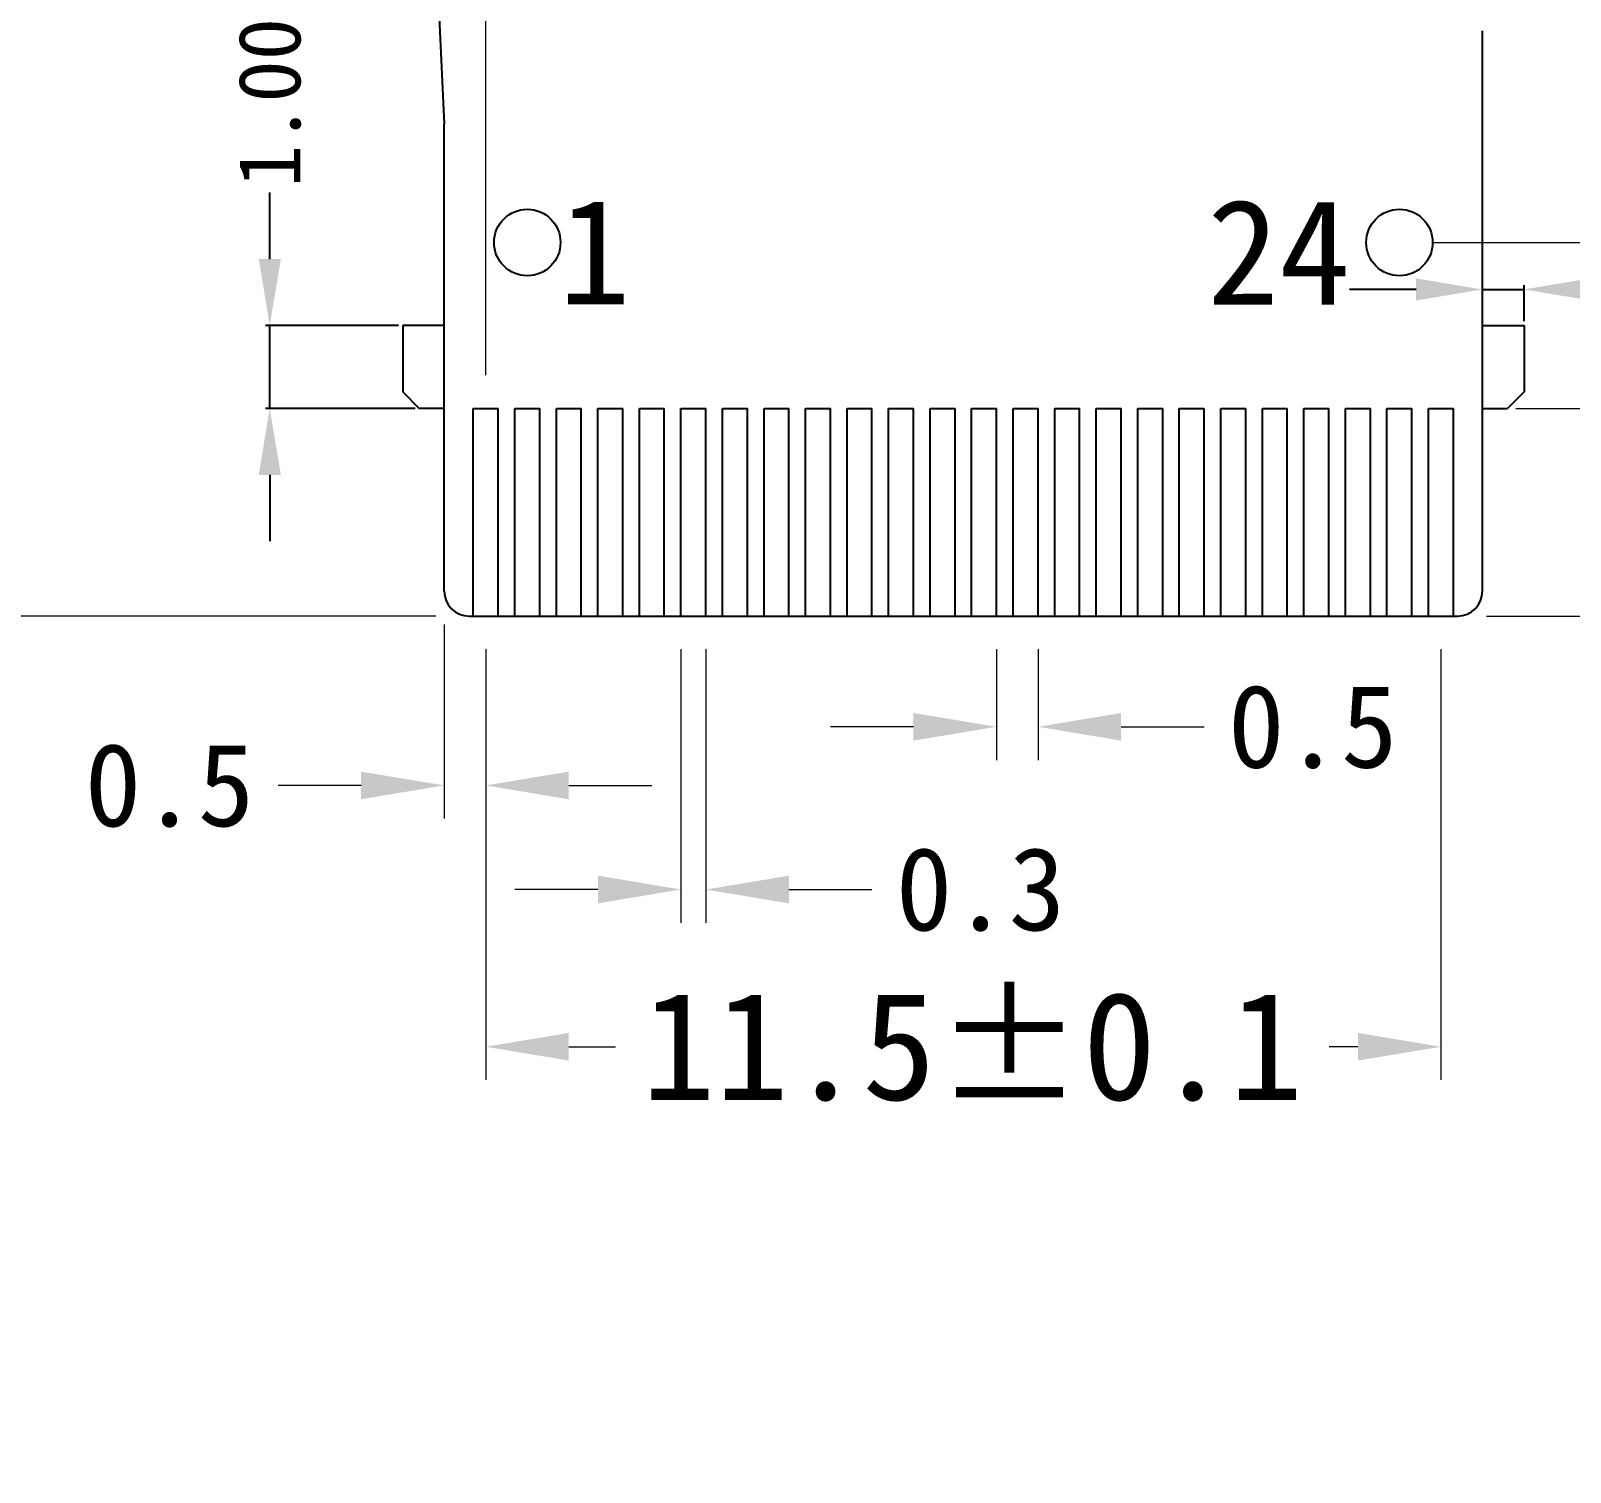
# Model space of a CAD drawing. Header units: millimetres. Extents: x 1186 to 1571, y 291 to 543.
# Drawn here: x 1260.76 to 1279.29, y 383.45 to 400.81 of the extents above; entities that cross this region are included whole.
import ezdxf

# ---------------------------------------------------------------- set-up
doc = ezdxf.new("R2010")
doc.units = ezdxf.units.MM
for name, color, linetype in [('dim', 3, 'Continuous'), ('DWG', 7, 'Continuous'), ('FPC', 30, 'Continuous')]:
    doc.layers.add(name, color=color, linetype=linetype)
doc.styles.get("Standard").update_dxf_attribs({"font": 'txt', "bigfont": 'gbcbig.shx'})
doc.styles.add('TXT', font='TXT')
doc.styles.add('宋体', font='SimSun.ttf')
doc.dimstyles.new('ISO-25$0', dxfattribs={"dimscale": 0.5, "dimtxt": 2, "dimasz": 2, "dimexe": 0.8, "dimexo": 0.8, "dimtad": 0, "dimrnd": 0.01, "dimzin": 9, "dimdsep": 46, "dimtxsty": 'Standard', "dimcen": 2.5, "dimadec": 0, "dimazin": 2, "dimtfac": 1, "dimtofl": 0, "dimtmove": 0, "dimatfit": 0, "dimfxl": 1, "dimlwd": 13, "dimlwe": 13, "dimarcsym": 0})
doc.dimstyles.new('li', dxfattribs={"dimtxt": 0.75, "dimasz": 1, "dimexe": 0.05, "dimexo": 0.05, "dimgap": 0.1, "dimtad": 0, "dimzin": 1, "dimdsep": 46, "dimtxsty": 'TXT', "dimcen": 2.5, "dimclrd": 4, "dimclre": 4, "dimclrt": 4, "dimadec": 0, "dimazin": 0, "dimtfac": 1, "dimtmove": 0, "dimatfit": 3, "dimfxl": 1.25, "dimarcsym": 0})
doc.dimstyles.new('标准', dxfattribs={"dimtxt": 1.8, "dimasz": 1.5, "dimexe": 0.5, "dimexo": 0.4, "dimgap": 0.1, "dimtad": 1, "dimzin": 1, "dimdsep": 46, "dimtxsty": '宋体', "dimblk": 'CLOSEDBLANK', "dimcen": 0.09, "dimclrd": 96, "dimclre": 96, "dimclrt": 3, "dimadec": 0, "dimazin": 0, "dimtfac": 1, "dimtofl": 0, "dimtmove": 0, "dimatfit": 1, "dimldrblk": 'CLOSEDBLANK', "dimfxl": 1, "dimtolj": 1, "dimlwd": 0, "dimlwe": 0, "dimarcsym": 0})

# ---------------------------------------------------------------- blocks, each defined once
blk = doc.blocks.new('*D65')
at = {"color": 7, "lineweight": 13, "transparency": 16777216}
for p, q in [((1238.017, 408.358), (1224.78, 408.358)), ((1225.18, 407.858), (1225.18, 405.662)), ((1225.18, 394.259), (1225.18, 397.307)), ((1265.636, 393.759), (1224.78, 393.759))]:
    blk.add_line(p, q, dxfattribs=at)
at = {"color": 7, "transparency": 16777216}
for points in [[(1225.097, 407.858), (1225.264, 407.858), (1225.18, 408.358)], [(1225.097, 394.259), (1225.264, 394.259), (1225.18, 393.759)]]:
    blk.add_solid(points, dxfattribs=at)
at = {"layer": 'Defpoints', "color": 0, "transparency": 16777216}
for p in [(1238.417, 408.358), (1225.18, 393.759), (1266.036, 393.759)]:
    blk.add_point(p, dxfattribs=at)
at = {"color": 7, "transparency": 16777216, "insert": (1225.18, 401.484), "char_height": 1.25, "attachment_point": 5, "rotation": 90, "style": '宋体'}
blk.add_mtext('14.6±0.3', dxfattribs=at)
blk = doc.blocks.new('*D72')
at = {"color": 7, "lineweight": -2, "transparency": 16777216}
for p, q in [((1278.236, 397.309), (1278.236, 397.743)), ((1278.736, 397.309), (1278.736, 397.743)), ((1277.436, 397.693), (1276.636, 397.693)), ((1278.236, 397.693), (1278.736, 397.693)), ((1279.536, 397.693), (1280.336, 397.693))]:
    blk.add_line(p, q, dxfattribs=at)
at = {"color": 7, "transparency": 16777216}
for points in [[(1277.436, 397.826), (1277.436, 397.56), (1278.236, 397.693)], [(1279.536, 397.826), (1279.536, 397.56), (1278.736, 397.693)]]:
    blk.add_solid(points, dxfattribs=at)
at = {"layer": 'Defpoints', "color": 0, "transparency": 16777216}
for p in [(1278.736, 397.693), (1278.236, 397.259), (1278.736, 397.259)]:
    blk.add_point(p, dxfattribs=at)
at = {"color": 7, "transparency": 16777216, "insert": (1281.456, 397.693), "char_height": 0.75, "attachment_point": 5, "style": '宋体'}
blk.add_mtext('0.50', dxfattribs=at)
blk = doc.blocks.new('*D73')
at = {"color": 7, "lineweight": -2, "transparency": 16777216}
for p, q in [((1263.636, 398.059), (1263.636, 398.859)), ((1265.186, 397.259), (1263.586, 397.259)), ((1263.636, 396.259), (1263.636, 397.259)), ((1265.386, 396.259), (1263.586, 396.259)), ((1263.636, 395.459), (1263.636, 394.659))]:
    blk.add_line(p, q, dxfattribs=at)
at = {"color": 7, "transparency": 16777216}
for points in [[(1263.503, 398.059), (1263.77, 398.059), (1263.636, 397.259)], [(1263.503, 395.459), (1263.77, 395.459), (1263.636, 396.259)]]:
    blk.add_solid(points, dxfattribs=at)
at = {"layer": 'Defpoints', "color": 0, "transparency": 16777216}
for p in [(1265.236, 397.259), (1263.636, 396.259), (1265.436, 396.259)]:
    blk.add_point(p, dxfattribs=at)
at = {"color": 7, "transparency": 16777216, "insert": (1263.636, 399.943), "char_height": 0.75, "attachment_point": 5, "rotation": 90, "style": '宋体'}
blk.add_mtext('1.00', dxfattribs=at)
blk = doc.blocks.new('*D74')
at = {"color": 7, "lineweight": 13, "transparency": 16777216}
for p, q in [((1284.434, 397.259), (1284.434, 398.259)), ((1278.636, 396.259), (1284.834, 396.259)), ((1278.286, 393.759), (1284.834, 393.759)), ((1284.434, 392.759), (1284.434, 391.409))]:
    blk.add_line(p, q, dxfattribs=at)
at = {"color": 7, "transparency": 16777216}
for points in [[(1284.267, 397.259), (1284.6, 397.259), (1284.434, 396.259)], [(1284.267, 392.759), (1284.6, 392.759), (1284.434, 393.759)]]:
    blk.add_solid(points, dxfattribs=at)
at = {"layer": 'Defpoints', "color": 0, "transparency": 16777216}
for p in [(1278.236, 396.259), (1277.886, 393.759), (1284.434, 393.759)]:
    blk.add_point(p, dxfattribs=at)
at = {"color": 7, "transparency": 16777216, "insert": (1284.434, 387.205), "char_height": 1.4, "attachment_point": 5, "rotation": 90, "style": '宋体'}
blk.add_mtext('2.5±0.2', dxfattribs=at)
blk = doc.blocks.new('*D75')
at = {"color": 7, "lineweight": 0, "transparency": 16777216}
for p, q in [((1289.058, 399.259), (1289.058, 400.259)), ((1277.636, 398.259), (1289.558, 398.259)), ((1278.336, 393.759), (1289.558, 393.759)), ((1289.058, 392.759), (1289.058, 383.446))]:
    blk.add_line(p, q, dxfattribs=at)
at = {"color": 7, "transparency": 16777216}
for points in [[(1288.891, 399.259), (1289.224, 399.259), (1289.058, 398.259)], [(1288.891, 392.759), (1289.224, 392.759), (1289.058, 393.759)]]:
    blk.add_solid(points, dxfattribs=at)
at = {"layer": 'Defpoints', "color": 0, "transparency": 16777216}
for p in [(1277.236, 398.259), (1277.936, 393.759), (1289.058, 393.759)]:
    blk.add_point(p, dxfattribs=at)
at = {"color": 7, "transparency": 16777216, "insert": (1288.257, 387.603), "char_height": 1.3, "attachment_point": 5, "rotation": 90, "style": '宋体'}
blk.add_mtext('\\A1;4.50%%P0.1', dxfattribs=at)
blk = doc.blocks.new('_ClosedBlank')
at = {"color": 0, "linetype": 'ByBlock', "lineweight": -2}
for p, q in [((-1, 0.167), (0, 0)), ((-1, 0.167), (-1, -0.167)), ((0, 0), (-1, -0.167))]:
    blk.add_line(p, q, dxfattribs=at)
blk = doc.blocks.new('*D76')
at = {"color": 7, "lineweight": 13, "transparency": 16777216}
for p, q in [((1272.386, 393.359), (1272.386, 392.025)), ((1272.886, 393.359), (1272.886, 392.025)), ((1271.386, 392.425), (1270.386, 392.425)), ((1273.886, 392.425), (1274.886, 392.425))]:
    blk.add_line(p, q, dxfattribs=at)
at = {"color": 7, "transparency": 16777216}
for points in [[(1271.386, 392.591), (1271.386, 392.258), (1272.386, 392.425)], [(1273.886, 392.591), (1273.886, 392.258), (1272.886, 392.425)]]:
    blk.add_solid(points, dxfattribs=at)
at = {"layer": 'Defpoints', "color": 0, "transparency": 16777216}
for p in [(1272.386, 393.759), (1272.886, 393.759), (1272.886, 392.425)]:
    blk.add_point(p, dxfattribs=at)
at = {"color": 7, "transparency": 16777216, "insert": (1276.193, 392.425), "char_height": 1, "attachment_point": 5, "style": '宋体'}
blk.add_mtext('0.5', dxfattribs=at)
blk = doc.blocks.new('*D77')
at = {"color": 7, "lineweight": 13, "transparency": 16777216}
for p, q in [((1268.586, 393.359), (1268.586, 390.065)), ((1268.886, 393.359), (1268.886, 390.065)), ((1267.586, 390.465), (1266.586, 390.465)), ((1269.886, 390.465), (1270.886, 390.465))]:
    blk.add_line(p, q, dxfattribs=at)
at = {"color": 7, "transparency": 16777216}
for points in [[(1267.586, 390.632), (1267.586, 390.298), (1268.586, 390.465)], [(1269.886, 390.632), (1269.886, 390.298), (1268.886, 390.465)]]:
    blk.add_solid(points, dxfattribs=at)
at = {"layer": 'Defpoints', "color": 0, "transparency": 16777216}
for p in [(1268.586, 393.759), (1268.886, 393.759), (1268.886, 390.465)]:
    blk.add_point(p, dxfattribs=at)
at = {"color": 7, "transparency": 16777216, "insert": (1272.193, 390.465), "char_height": 1, "attachment_point": 5, "style": '宋体'}
blk.add_mtext('0.3', dxfattribs=at)
blk = doc.blocks.new('*D78')
at = {"color": 7, "lineweight": 13, "transparency": 16777216}
for p, q in [((1266.236, 393.359), (1266.236, 388.171)), ((1277.736, 393.359), (1277.736, 388.171)), ((1267.236, 388.571), (1267.8, 388.571)), ((1276.736, 388.571), (1276.392, 388.571))]:
    blk.add_line(p, q, dxfattribs=at)
at = {"color": 7, "transparency": 16777216}
for points in [[(1267.236, 388.738), (1267.236, 388.405), (1266.236, 388.571)], [(1276.736, 388.738), (1276.736, 388.405), (1277.736, 388.571)]]:
    blk.add_solid(points, dxfattribs=at)
at = {"layer": 'Defpoints', "color": 0, "transparency": 16777216}
for p in [(1266.236, 393.759), (1277.736, 393.759), (1277.736, 388.571)]:
    blk.add_point(p, dxfattribs=at)
at = {"color": 7, "transparency": 16777216, "insert": (1272.096, 388.571), "char_height": 1.3, "attachment_point": 5, "style": '宋体'}
blk.add_mtext('11.5%%P0.1', dxfattribs=at)
blk = doc.blocks.new('*D79')
at = {"color": 7, "lineweight": 13, "transparency": 16777216}
for p, q in [((1265.736, 393.659), (1265.736, 391.319)), ((1266.236, 393.359), (1266.236, 391.319)), ((1264.736, 391.719), (1263.736, 391.719)), ((1267.236, 391.719), (1268.236, 391.719))]:
    blk.add_line(p, q, dxfattribs=at)
at = {"color": 7, "transparency": 16777216}
for points in [[(1264.736, 391.885), (1264.736, 391.552), (1265.736, 391.719)], [(1267.236, 391.885), (1267.236, 391.552), (1266.236, 391.719)]]:
    blk.add_solid(points, dxfattribs=at)
at = {"layer": 'Defpoints', "color": 0, "transparency": 16777216}
for p in [(1265.736, 394.059), (1266.236, 393.759), (1266.236, 391.719)]:
    blk.add_point(p, dxfattribs=at)
at = {"color": 7, "transparency": 16777216, "insert": (1262.429, 391.719), "char_height": 1, "attachment_point": 5, "style": '宋体'}
blk.add_mtext('0.5', dxfattribs=at)
blk = doc.blocks.new('*D80')
at = {"layer": 'Defpoints', "color": 0, "transparency": 16777216}
for p in [(1238.417, 408.358), (1266.236, 403.451), (1266.236, 396.259)]:
    blk.add_point(p, dxfattribs=at)
at = {"layer": 'dim', "color": 0, "lineweight": 13, "transparency": 16777216}
for p, q in [((1238.417, 407.958), (1238.417, 403.051)), ((1266.236, 396.659), (1266.236, 403.851)), ((1239.417, 403.451), (1246.598, 403.451)), ((1265.236, 403.451), (1254.212, 403.451))]:
    blk.add_line(p, q, dxfattribs=at)
at = {"layer": 'dim', "color": 0, "transparency": 16777216}
for points in [[(1239.417, 403.617), (1239.417, 403.284), (1238.417, 403.451)], [(1265.236, 403.617), (1265.236, 403.284), (1266.236, 403.451)]]:
    blk.add_solid(points, dxfattribs=at)
at = {"layer": 'dim', "color": 0, "transparency": 16777216, "insert": (1250.405, 403.451), "char_height": 1, "attachment_point": 5, "style": '宋体'}
blk.add_mtext('27.82%%p0.3', dxfattribs=at)

msp = doc.modelspace()

# ---------------------------------------------------------------- linework, layer by layer
at = {"color": 24}
for p, q in [((1265.7362, 397.2586), (1265.2362, 397.2587)), ((1265.7362, 397.2586), (1265.2362, 397.2587)), ((1265.2362, 397.2587), (1265.2362, 396.4597)), ((1278.2362, 397.2586), (1278.7362, 397.2587)), ((1278.7362, 397.2587), (1278.7362, 396.4597)), ((1265.2362, 396.4597), (1265.4362, 396.2587)), ((1278.7362, 396.4597), (1278.5362, 396.2587)), ((1265.7362, 396.2586), (1265.4362, 396.2587)), ((1278.2362, 396.2586), (1278.5362, 396.2587))]:
    msp.add_line(p, q, dxfattribs=at)
at = {"layer": 'dim', "color": 30}
for p, q in [((1265.4297, 406.2587), (1265.7362, 399.6836)), ((1278.2362, 397.2586), (1278.2362, 400.8086)), ((1265.7362, 397.2586), (1265.7362, 399.6836)), ((1265.7362, 394.0586), (1265.7362, 397.2586)), ((1278.2362, 394.0586), (1278.2362, 397.2586)), ((1266.0362, 393.7586), (1277.9362, 393.7586))]:
    msp.add_line(p, q, dxfattribs=at)
at = {"layer": 'dim', "color": 2}
for p, q in [((1266.0862, 396.2586), (1266.3862, 396.2586)), ((1266.0862, 393.7586), (1266.0862, 396.2586)), ((1266.0862, 396.2586), (1266.3862, 396.2586)), ((1266.0862, 393.7586), (1266.0862, 396.2586)), ((1266.0862, 396.2586), (1266.3862, 396.2586)), ((1266.0862, 393.7586), (1266.0862, 396.2586)), ((1266.0862, 396.2586), (1266.3862, 396.2586)), ((1266.0862, 393.7586), (1266.0862, 396.2586)), ((1266.3862, 393.7586), (1266.3862, 396.2586)), ((1266.3862, 393.7586), (1266.3862, 396.2586)), ((1266.3862, 393.7586), (1266.3862, 396.2586)), ((1266.3862, 393.7586), (1266.3862, 396.2586)), ((1266.5862, 396.2586), (1266.8862, 396.2586)), ((1266.5862, 393.7586), (1266.5862, 396.2586)), ((1266.5862, 396.2586), (1266.8862, 396.2586)), ((1266.5862, 393.7586), (1266.5862, 396.2586)), ((1266.5862, 396.2586), (1266.8862, 396.2586)), ((1266.5862, 393.7586), (1266.5862, 396.2586)), ((1266.5862, 396.2586), (1266.8862, 396.2586)), ((1266.5862, 393.7586), (1266.5862, 396.2586)), ((1266.8862, 393.7586), (1266.8862, 396.2586)), ((1266.8862, 393.7586), (1266.8862, 396.2586)), ((1266.8862, 393.7586), (1266.8862, 396.2586)), ((1266.8862, 393.7586), (1266.8862, 396.2586)), ((1267.0862, 396.2586), (1267.3862, 396.2586)), ((1267.0862, 393.7586), (1267.0862, 396.2586)), ((1267.0862, 396.2586), (1267.3862, 396.2586)), ((1267.0862, 393.7586), (1267.0862, 396.2586)), ((1267.0862, 396.2586), (1267.3862, 396.2586)), ((1267.0862, 393.7586), (1267.0862, 396.2586)), ((1267.0862, 396.2586), (1267.3862, 396.2586)), ((1267.0862, 393.7586), (1267.0862, 396.2586)), ((1267.3862, 393.7586), (1267.3862, 396.2586)), ((1267.3862, 393.7586), (1267.3862, 396.2586)), ((1267.3862, 393.7586), (1267.3862, 396.2586)), ((1267.3862, 393.7586), (1267.3862, 396.2586)), ((1267.5862, 396.2586), (1267.8862, 396.2586)), ((1267.5862, 393.7586), (1267.5862, 396.2586)), ((1267.5862, 396.2586), (1267.8862, 396.2586)), ((1267.5862, 393.7586), (1267.5862, 396.2586)), ((1267.5862, 396.2586), (1267.8862, 396.2586)), ((1267.5862, 393.7586), (1267.5862, 396.2586)), ((1267.5862, 396.2586), (1267.8862, 396.2586)), ((1267.5862, 393.7586), (1267.5862, 396.2586)), ((1267.8862, 393.7586), (1267.8862, 396.2586)), ((1267.8862, 393.7586), (1267.8862, 396.2586)), ((1267.8862, 393.7586), (1267.8862, 396.2586)), ((1267.8862, 393.7586), (1267.8862, 396.2586)), ((1268.0862, 396.2586), (1268.3862, 396.2586)), ((1268.0862, 393.7586), (1268.0862, 396.2586)), ((1268.0862, 396.2586), (1268.3862, 396.2586)), ((1268.0862, 393.7586), (1268.0862, 396.2586)), ((1268.0862, 396.2586), (1268.3862, 396.2586)), ((1268.0862, 393.7586), (1268.0862, 396.2586)), ((1268.0862, 396.2586), (1268.3862, 396.2586)), ((1268.0862, 393.7586), (1268.0862, 396.2586)), ((1268.3862, 393.7586), (1268.3862, 396.2586)), ((1268.3862, 393.7586), (1268.3862, 396.2586)), ((1268.3862, 393.7586), (1268.3862, 396.2586)), ((1268.3862, 393.7586), (1268.3862, 396.2586)), ((1268.5862, 396.2586), (1268.8862, 396.2586)), ((1268.5862, 393.7586), (1268.5862, 396.2586)), ((1268.5862, 396.2586), (1268.8862, 396.2586)), ((1268.5862, 393.7586), (1268.5862, 396.2586)), ((1268.5862, 396.2586), (1268.8862, 396.2586)), ((1268.5862, 393.7586), (1268.5862, 396.2586)), ((1268.5862, 396.2586), (1268.8862, 396.2586)), ((1268.5862, 393.7586), (1268.5862, 396.2586)), ((1268.8862, 393.7586), (1268.8862, 396.2586)), ((1268.8862, 393.7586), (1268.8862, 396.2586)), ((1268.8862, 393.7586), (1268.8862, 396.2586)), ((1268.8862, 393.7586), (1268.8862, 396.2586)), ((1269.0862, 396.2586), (1269.3862, 396.2586)), ((1269.0862, 393.7586), (1269.0862, 396.2586)), ((1269.0862, 396.2586), (1269.3862, 396.2586)), ((1269.0862, 393.7586), (1269.0862, 396.2586)), ((1269.0862, 396.2586), (1269.3862, 396.2586)), ((1269.0862, 393.7586), (1269.0862, 396.2586)), ((1269.0862, 396.2586), (1269.3862, 396.2586)), ((1269.0862, 393.7586), (1269.0862, 396.2586)), ((1269.3862, 393.7586), (1269.3862, 396.2586)), ((1269.3862, 393.7586), (1269.3862, 396.2586)), ((1269.3862, 393.7586), (1269.3862, 396.2586)), ((1269.3862, 393.7586), (1269.3862, 396.2586)), ((1269.5862, 396.2586), (1269.8862, 396.2586)), ((1269.5862, 393.7586), (1269.5862, 396.2586)), ((1269.5862, 396.2586), (1269.8862, 396.2586)), ((1269.5862, 393.7586), (1269.5862, 396.2586)), ((1269.5862, 396.2586), (1269.8862, 396.2586)), ((1269.5862, 393.7586), (1269.5862, 396.2586)), ((1269.5862, 396.2586), (1269.8862, 396.2586)), ((1269.5862, 393.7586), (1269.5862, 396.2586)), ((1269.8862, 393.7586), (1269.8862, 396.2586)), ((1269.8862, 393.7586), (1269.8862, 396.2586)), ((1269.8862, 393.7586), (1269.8862, 396.2586)), ((1269.8862, 393.7586), (1269.8862, 396.2586)), ((1270.0862, 396.2586), (1270.3862, 396.2586)), ((1270.0862, 393.7586), (1270.0862, 396.2586)), ((1270.0862, 396.2586), (1270.3862, 396.2586)), ((1270.0862, 393.7586), (1270.0862, 396.2586)), ((1270.0862, 396.2586), (1270.3862, 396.2586)), ((1270.0862, 393.7586), (1270.0862, 396.2586)), ((1270.0862, 396.2586), (1270.3862, 396.2586)), ((1270.0862, 393.7586), (1270.0862, 396.2586)), ((1270.3862, 393.7586), (1270.3862, 396.2586)), ((1270.3862, 393.7586), (1270.3862, 396.2586)), ((1270.3862, 393.7586), (1270.3862, 396.2586)), ((1270.3862, 393.7586), (1270.3862, 396.2586)), ((1270.5862, 396.2586), (1270.8862, 396.2586)), ((1270.5862, 393.7586), (1270.5862, 396.2586)), ((1270.5862, 396.2586), (1270.8862, 396.2586)), ((1270.5862, 393.7586), (1270.5862, 396.2586)), ((1270.5862, 396.2586), (1270.8862, 396.2586)), ((1270.5862, 393.7586), (1270.5862, 396.2586)), ((1270.5862, 396.2586), (1270.8862, 396.2586)), ((1270.5862, 393.7586), (1270.5862, 396.2586)), ((1270.8862, 393.7586), (1270.8862, 396.2586)), ((1270.8862, 393.7586), (1270.8862, 396.2586)), ((1270.8862, 393.7586), (1270.8862, 396.2586)), ((1270.8862, 393.7586), (1270.8862, 396.2586)), ((1271.0862, 396.2586), (1271.3862, 396.2586)), ((1271.0862, 393.7586), (1271.0862, 396.2586)), ((1271.0862, 396.2586), (1271.3862, 396.2586)), ((1271.0862, 393.7586), (1271.0862, 396.2586)), ((1271.0862, 396.2586), (1271.3862, 396.2586)), ((1271.0862, 393.7586), (1271.0862, 396.2586)), ((1271.0862, 396.2586), (1271.3862, 396.2586)), ((1271.0862, 393.7586), (1271.0862, 396.2586)), ((1271.3862, 393.7586), (1271.3862, 396.2586)), ((1271.3862, 393.7586), (1271.3862, 396.2586)), ((1271.3862, 393.7586), (1271.3862, 396.2586)), ((1271.3862, 393.7586), (1271.3862, 396.2586)), ((1271.5862, 396.2586), (1271.8862, 396.2586)), ((1271.5862, 393.7586), (1271.5862, 396.2586)), ((1271.5862, 396.2586), (1271.8862, 396.2586)), ((1271.5862, 393.7586), (1271.5862, 396.2586)), ((1271.5862, 396.2586), (1271.8862, 396.2586)), ((1271.5862, 393.7586), (1271.5862, 396.2586)), ((1271.5862, 396.2586), (1271.8862, 396.2586)), ((1271.5862, 393.7586), (1271.5862, 396.2586)), ((1271.8862, 393.7586), (1271.8862, 396.2586)), ((1271.8862, 393.7586), (1271.8862, 396.2586)), ((1271.8862, 393.7586), (1271.8862, 396.2586)), ((1271.8862, 393.7586), (1271.8862, 396.2586)), ((1272.0862, 396.2586), (1272.3862, 396.2586)), ((1272.0862, 393.7586), (1272.0862, 396.2586)), ((1272.0862, 396.2586), (1272.3862, 396.2586)), ((1272.0862, 393.7586), (1272.0862, 396.2586)), ((1272.0862, 396.2586), (1272.3862, 396.2586)), ((1272.0862, 393.7586), (1272.0862, 396.2586)), ((1272.0862, 396.2586), (1272.3862, 396.2586)), ((1272.0862, 393.7586), (1272.0862, 396.2586)), ((1272.3862, 393.7586), (1272.3862, 396.2586)), ((1272.3862, 393.7586), (1272.3862, 396.2586)), ((1272.3862, 393.7586), (1272.3862, 396.2586)), ((1272.3862, 393.7586), (1272.3862, 396.2586)), ((1272.5862, 396.2586), (1272.8862, 396.2586)), ((1272.5862, 393.7586), (1272.5862, 396.2586)), ((1272.5862, 396.2586), (1272.8862, 396.2586)), ((1272.5862, 393.7586), (1272.5862, 396.2586)), ((1272.5862, 396.2586), (1272.8862, 396.2586)), ((1272.5862, 393.7586), (1272.5862, 396.2586)), ((1272.5862, 396.2586), (1272.8862, 396.2586)), ((1272.5862, 393.7586), (1272.5862, 396.2586)), ((1272.8862, 393.7586), (1272.8862, 396.2586)), ((1272.8862, 393.7586), (1272.8862, 396.2586)), ((1272.8862, 393.7586), (1272.8862, 396.2586)), ((1272.8862, 393.7586), (1272.8862, 396.2586)), ((1273.0862, 396.2586), (1273.3862, 396.2586)), ((1273.0862, 393.7586), (1273.0862, 396.2586)), ((1273.0862, 396.2586), (1273.3862, 396.2586)), ((1273.0862, 393.7586), (1273.0862, 396.2586)), ((1273.0862, 396.2586), (1273.3862, 396.2586)), ((1273.0862, 393.7586), (1273.0862, 396.2586)), ((1273.0862, 396.2586), (1273.3862, 396.2586)), ((1273.0862, 393.7586), (1273.0862, 396.2586)), ((1273.3862, 393.7586), (1273.3862, 396.2586)), ((1273.3862, 393.7586), (1273.3862, 396.2586)), ((1273.3862, 393.7586), (1273.3862, 396.2586)), ((1273.3862, 393.7586), (1273.3862, 396.2586)), ((1273.5862, 396.2586), (1273.8862, 396.2586)), ((1273.5862, 393.7586), (1273.5862, 396.2586)), ((1273.5862, 396.2586), (1273.8862, 396.2586)), ((1273.5862, 393.7586), (1273.5862, 396.2586)), ((1273.5862, 396.2586), (1273.8862, 396.2586)), ((1273.5862, 393.7586), (1273.5862, 396.2586)), ((1273.5862, 396.2586), (1273.8862, 396.2586)), ((1273.5862, 393.7586), (1273.5862, 396.2586)), ((1273.8862, 393.7586), (1273.8862, 396.2586)), ((1273.8862, 393.7586), (1273.8862, 396.2586)), ((1273.8862, 393.7586), (1273.8862, 396.2586)), ((1273.8862, 393.7586), (1273.8862, 396.2586)), ((1274.0862, 396.2586), (1274.3862, 396.2586)), ((1274.0862, 393.7586), (1274.0862, 396.2586)), ((1274.0862, 396.2586), (1274.3862, 396.2586)), ((1274.0862, 393.7586), (1274.0862, 396.2586)), ((1274.0862, 396.2586), (1274.3862, 396.2586)), ((1274.0862, 393.7586), (1274.0862, 396.2586)), ((1274.0862, 396.2586), (1274.3862, 396.2586)), ((1274.0862, 393.7586), (1274.0862, 396.2586)), ((1274.3862, 393.7586), (1274.3862, 396.2586)), ((1274.3862, 393.7586), (1274.3862, 396.2586)), ((1274.3862, 393.7586), (1274.3862, 396.2586)), ((1274.3862, 393.7586), (1274.3862, 396.2586)), ((1274.5862, 396.2586), (1274.8862, 396.2586)), ((1274.5862, 393.7586), (1274.5862, 396.2586)), ((1274.5862, 396.2586), (1274.8862, 396.2586)), ((1274.5862, 393.7586), (1274.5862, 396.2586)), ((1274.5862, 396.2586), (1274.8862, 396.2586)), ((1274.5862, 393.7586), (1274.5862, 396.2586)), ((1274.5862, 396.2586), (1274.8862, 396.2586)), ((1274.5862, 393.7586), (1274.5862, 396.2586)), ((1274.8862, 393.7586), (1274.8862, 396.2586)), ((1274.8862, 393.7586), (1274.8862, 396.2586)), ((1274.8862, 393.7586), (1274.8862, 396.2586)), ((1274.8862, 393.7586), (1274.8862, 396.2586)), ((1275.0862, 396.2586), (1275.3862, 396.2586)), ((1275.0862, 393.7586), (1275.0862, 396.2586)), ((1275.0862, 396.2586), (1275.3862, 396.2586)), ((1275.0862, 393.7586), (1275.0862, 396.2586)), ((1275.0862, 396.2586), (1275.3862, 396.2586)), ((1275.0862, 393.7586), (1275.0862, 396.2586)), ((1275.0862, 396.2586), (1275.3862, 396.2586)), ((1275.0862, 393.7586), (1275.0862, 396.2586)), ((1275.3862, 393.7586), (1275.3862, 396.2586)), ((1275.3862, 393.7586), (1275.3862, 396.2586)), ((1275.3862, 393.7586), (1275.3862, 396.2586)), ((1275.3862, 393.7586), (1275.3862, 396.2586)), ((1275.5862, 396.2586), (1275.8862, 396.2586)), ((1275.5862, 393.7586), (1275.5862, 396.2586)), ((1275.5862, 396.2586), (1275.8862, 396.2586)), ((1275.5862, 393.7586), (1275.5862, 396.2586)), ((1275.5862, 396.2586), (1275.8862, 396.2586)), ((1275.5862, 393.7586), (1275.5862, 396.2586)), ((1275.5862, 396.2586), (1275.8862, 396.2586)), ((1275.5862, 393.7586), (1275.5862, 396.2586)), ((1275.8862, 393.7586), (1275.8862, 396.2586)), ((1275.8862, 393.7586), (1275.8862, 396.2586)), ((1275.8862, 393.7586), (1275.8862, 396.2586)), ((1275.8862, 393.7586), (1275.8862, 396.2586)), ((1276.0862, 396.2586), (1276.3862, 396.2586)), ((1276.0862, 393.7586), (1276.0862, 396.2586)), ((1276.0862, 396.2586), (1276.3862, 396.2586)), ((1276.0862, 393.7586), (1276.0862, 396.2586)), ((1276.0862, 396.2586), (1276.3862, 396.2586)), ((1276.0862, 393.7586), (1276.0862, 396.2586)), ((1276.0862, 396.2586), (1276.3862, 396.2586)), ((1276.0862, 393.7586), (1276.0862, 396.2586)), ((1276.3862, 393.7586), (1276.3862, 396.2586)), ((1276.3862, 393.7586), (1276.3862, 396.2586)), ((1276.3862, 393.7586), (1276.3862, 396.2586)), ((1276.3862, 393.7586), (1276.3862, 396.2586)), ((1276.5862, 396.2586), (1276.8862, 396.2586)), ((1276.5862, 393.7586), (1276.5862, 396.2586)), ((1276.5862, 396.2586), (1276.8862, 396.2586)), ((1276.5862, 393.7586), (1276.5862, 396.2586)), ((1276.5862, 396.2586), (1276.8862, 396.2586)), ((1276.5862, 393.7586), (1276.5862, 396.2586)), ((1276.5862, 396.2586), (1276.8862, 396.2586)), ((1276.5862, 393.7586), (1276.5862, 396.2586)), ((1276.8862, 393.7586), (1276.8862, 396.2586)), ((1276.8862, 393.7586), (1276.8862, 396.2586)), ((1276.8862, 393.7586), (1276.8862, 396.2586)), ((1276.8862, 393.7586), (1276.8862, 396.2586)), ((1277.0862, 396.2586), (1277.3862, 396.2586)), ((1277.0862, 393.7586), (1277.0862, 396.2586)), ((1277.0862, 396.2586), (1277.3862, 396.2586)), ((1277.0862, 393.7586), (1277.0862, 396.2586)), ((1277.0862, 396.2586), (1277.3862, 396.2586)), ((1277.0862, 393.7586), (1277.0862, 396.2586)), ((1277.0862, 396.2586), (1277.3862, 396.2586)), ((1277.0862, 393.7586), (1277.0862, 396.2586)), ((1277.3862, 393.7586), (1277.3862, 396.2586)), ((1277.3862, 393.7586), (1277.3862, 396.2586)), ((1277.3862, 393.7586), (1277.3862, 396.2586)), ((1277.3862, 393.7586), (1277.3862, 396.2586)), ((1277.5862, 396.2586), (1277.8862, 396.2586)), ((1277.5862, 393.7586), (1277.5862, 396.2586)), ((1277.5862, 396.2586), (1277.8862, 396.2586)), ((1277.5862, 393.7586), (1277.5862, 396.2586)), ((1277.5862, 396.2586), (1277.8862, 396.2586)), ((1277.5862, 393.7586), (1277.5862, 396.2586)), ((1277.5862, 396.2586), (1277.8862, 396.2586)), ((1277.5862, 393.7586), (1277.5862, 396.2586)), ((1277.8862, 393.7586), (1277.8862, 396.2586)), ((1277.8862, 393.7586), (1277.8862, 396.2586)), ((1277.8862, 393.7586), (1277.8862, 396.2586)), ((1277.8862, 393.7586), (1277.8862, 396.2586))]:
    msp.add_line(p, q, dxfattribs=at)
at = {"layer": 'dim', "color": 30}
for centre, start, end in [((1266.0362, 394.0586), 180, 270), ((1277.9362, 394.0586), 270, 0)]:
    msp.add_arc(centre, 0.3, start, end, dxfattribs=at)
at = {"layer": 'FPC', "color": 30}
for centre in [(1266.7362, 398.2586), (1277.2362, 398.2586)]:
    msp.add_circle(centre, 0.4, dxfattribs=at)

# ---------------------------------------------------------------- texts
at = {"layer": 'DWG', "color": 7, "char_height": 1.8, "width": 3.27919, "attachment_point": 1, "style": '宋体'}
for s, insert in [(' {\\H0.7053x;1}', (1265.8911, 398.7821)), (' {\\H0.7053x;24}', (1273.6975, 398.778))]:
    msp.add_mtext(s, dxfattribs=dict(at, insert=insert))

# ---------------------------------------------------------------- dimensions: what is measured, and where the dimension line sits
for base, p1, p2, override, picture, middle in [((1225.1804, 393.7586), (1238.4172, 408.3578), (1266.0362, 393.7586), {"dimtxt": 2.5, "dimasz": 1, "dimtxsty": '宋体', "dimclrd": 7, "dimclre": 7, "dimclrt": 7, "dimtol": 1, "dimtp": 0.3, "dimtm": 0.3, "dimfxl": 0.8}, '*D65', (1225.1804, 401.4844)), ((1284.4336, 393.7586), (1278.2362, 396.2586), (1277.8862, 393.7586), {"dimtxt": 2.8, "dimgap": 0.625, "dimtxsty": '宋体', "dimclrd": 7, "dimclre": 7, "dimclrt": 7, "dimtol": 1, "dimlim": 0, "dimtp": 0.2, "dimtm": 0.2, "dimfxl": 0.8}, '*D74', (1284.4336, 387.2052))]:
    dim = msp.add_linear_dim(base=base, p1=p1, p2=p2, angle=90, dimstyle='ISO-25$0', override=override)
    dim.commit()
    dim.dimension.update_dxf_attribs({"geometry": picture, "text_midpoint": middle, "dimtype": 160})
at = {"color": 0}
dim = msp.add_linear_dim(base=(1263.6363, 396.2587), p1=(1265.2362, 397.2587), p2=(1265.4362, 396.2587), angle=90, dimstyle='li', override={"dimasz": 0.8, "dimtxsty": '宋体', "dimclrd": 7, "dimclre": 7, "dimclrt": 7}, dxfattribs=at)
dim.commit()
dim.dimension.update_dxf_attribs({"geometry": '*D73', "text_midpoint": (1263.6363, 399.9433), "dimtype": 160})
dim = msp.add_linear_dim(base=(1289.0577, 393.7586), p1=(1277.2362, 398.2586), p2=(1277.9362, 393.7586), angle=90, text='<>%%P0.1', dimstyle='标准', override={"dimtxt": 1.3, "dimasz": 1, "dimtxsty": '宋体', "dimsah": 1, "dimclrd": 7, "dimclre": 7, "dimclrt": 7})
dim.commit()
dim.dimension.update_dxf_attribs({"geometry": '*D75', "text_midpoint": (1289.0577, 387.6025), "dimtype": 160})
dim = msp.add_linear_dim(base=(1278.7362, 397.6929), p1=(1278.2362, 397.2586), p2=(1278.7362, 397.2587), dimstyle='li', override={"dimasz": 0.8, "dimtxsty": '宋体', "dimclrd": 7, "dimclre": 7, "dimclrt": 7}, dxfattribs=at)
dim.commit()
dim.dimension.update_dxf_attribs({"geometry": '*D72', "text_midpoint": (1281.4564, 397.6929)})
for base, p1, p2, picture, middle in [((1266.2362, 391.7186), (1265.7362, 394.0586), (1266.2362, 393.7586), '*D79', (1262.4293, 391.7186)), ((1268.8862, 390.4651), (1268.5862, 393.7586), (1268.8862, 393.7586), '*D77', (1272.1931, 390.4651))]:
    dim = msp.add_linear_dim(base=base, p1=p1, p2=p2, dimstyle='ISO-25$0', override={"dimtxsty": '宋体', "dimclrd": 7, "dimclre": 7, "dimclrt": 7, "dimfxl": 0.8})
    dim.commit()
    dim.dimension.update_dxf_attribs({"geometry": picture, "text_midpoint": middle, "dimtype": 160})
dim = msp.add_linear_dim(base=(1277.7362, 388.5714), p1=(1266.2362, 393.7586), p2=(1277.7362, 393.7586), text='<>%%P0.1', dimstyle='ISO-25$0', override={"dimtxt": 2.6, "dimtxsty": '宋体', "dimclrd": 7, "dimclre": 7, "dimclrt": 7, "dimfxl": 0.8})
dim.commit()
dim.dimension.update_dxf_attribs({"geometry": '*D78', "text_midpoint": (1272.0961, 388.5714), "dimtype": 160})
dim = msp.add_linear_dim(base=(1272.8862, 392.4246), p1=(1272.3862, 393.7586), p2=(1272.8862, 393.7586), dimstyle='ISO-25$0', override={"dimtxsty": '宋体', "dimclrd": 7, "dimclre": 7, "dimclrt": 7, "dimfxl": 0.8})
dim.commit()
dim.dimension.update_dxf_attribs({"geometry": '*D76', "text_midpoint": (1276.1931, 392.4246)})
at = {"layer": 'dim', "color": 7}
dim = msp.add_linear_dim(base=(1266.2362, 403.4507), p1=(1238.4172, 408.3578), p2=(1266.2362, 396.2586), text='<>%%p0.3', dimstyle='ISO-25$0', override={"dimtxsty": '宋体', "dimfxl": 0.8}, dxfattribs=at)
dim.commit()
dim.dimension.update_dxf_attribs({"geometry": '*D80', "text_midpoint": (1250.4051, 403.4507), "dimtype": 160})

doc.saveas('drawing.dxf')
